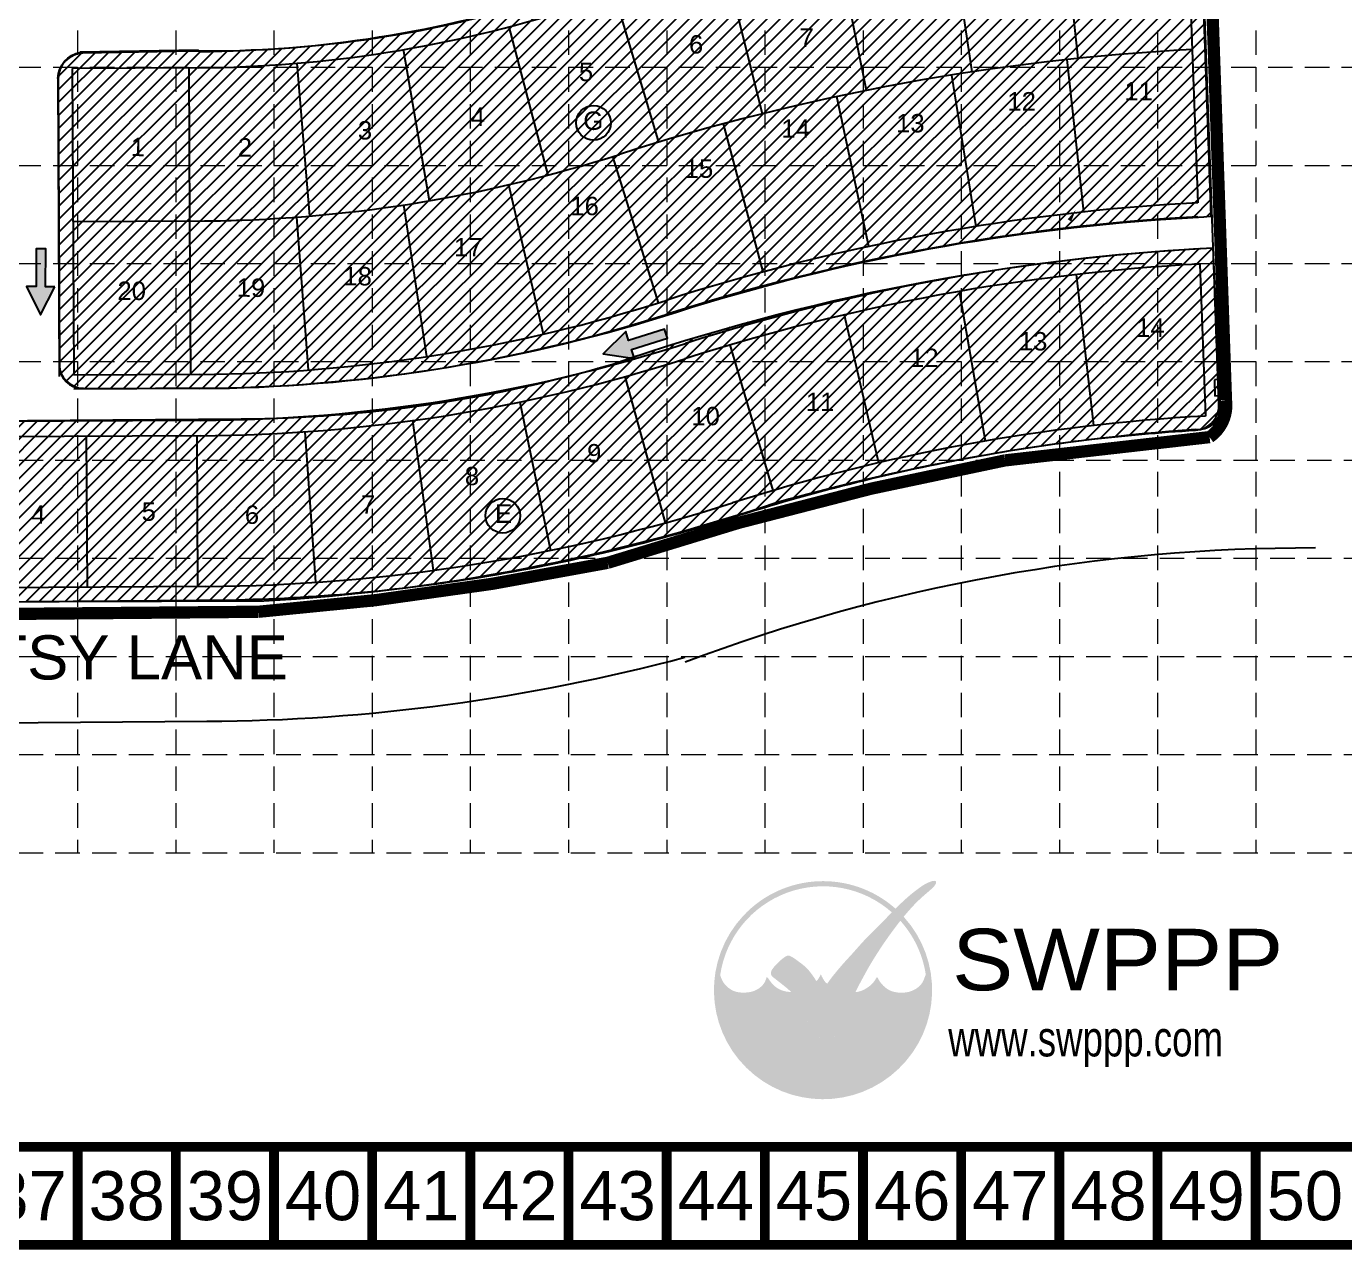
# Model space of a CAD drawing. Header units: feet. Extents: x 715 to 5843, y 11803 to 15011.
# Drawn here: x 3718 to 4792, y 11803 to 12800 of the extents above; entities that cross this region are included whole.
import ezdxf
from ezdxf.enums import TextEntityAlignment as Align

# ---------------------------------------------------------------- set-up
doc = ezdxf.new("R2010")
doc.units = ezdxf.units.FT
doc.header["$LTSCALE"] = 20
doc.header["$MEASUREMENT"] = 0
for name, pattern in [('DASHED', [1.1, 0.85, -0.25]), ('HIDDEN', [0.375, 0.25, -0.125]), ('PHANTOM', [2.5, 1.25, -0.25, 0.25, -0.25, 0.25, -0.25]), ('PHANTOM2', [1.25, 0.625, -0.125, 0.125, -0.125, 0.125, -0.125])]:
    doc.linetypes.add(name, pattern=pattern)
doc.layers.get('0').update_dxf_attribs({"linetype": 'CONTINUOUS'})
for name, color, linetype in [('AROW', 3, 'CONTINUOUS'), ('ARROWS', 252, 'CONTINUOUS'), ('BASE', 7, 'CONTINUOUS'), ('BC', 2, 'CONTINUOUS'), ('BOUNDARY', 6, 'PHANTOM'), ('EXLOTNO', 1, 'CONTINUOUS'), ('GRID', 254, 'HIDDEN'), ('LIMITS OF DISTURBANCE', 1, 'DASHED'), ('LOGO', 7, 'CONTINUOUS'), ('LOT', 2, 'PHANTOM2'), ('LOTNO', 2, 'CONTINUOUS'), ('PROPCURB', 3, 'CONTINUOUS'), ('SODDED LOT', 2, 'CONTINUOUS'), ('SROW', 4, 'CONTINUOUS'), ('STORM', 5, 'CONTINUOUS'), ('TEXT140', 4, 'CONTINUOUS')]:
    doc.layers.add(name, color=color, linetype=linetype)
doc.styles.add('LOGO1', font='ROCKEB.TTF', dxfattribs={"height": 25})
doc.styles.get("Standard").update_dxf_attribs({"font": 'ARIAL.TTF'})

# ---------------------------------------------------------------- blocks, each defined once
blk = doc.blocks.new('arrow')
blk.add_lwpolyline([(-67.00679329302966, -25.35842018353742), (-59.3270347441985, -25.41938721699262), (-59.57091179542658, -56.1384215279777), (-51.89114823905948, -56.19938584448118), (-51.64727869913713, -25.48035696739953), (-43.96752265407486, -25.54132400085473), (-55.30425519266737, -2.410587189246144), (-67.00678578172392, -25.35840795725562)], close=True)
at = {"color": 254}
for points in [[(-43.96751955730906, -25.54132267721434), (-67.00679354271597, -25.35841771446121), (-55.30425158724847, -2.410596210431322), (-67.00679354271597, -25.35841771446121)], [(-59.57090883123692, -56.13841801592571), (-51.89115083610795, -56.19938633684342), (-59.32703554756517, -25.41938603537892), (-51.64727755243712, -25.48035435629663)]]:
    blk.add_solid(points, dxfattribs=at)
blk = doc.blocks.new('new logo')
at = {"layer": 'LOGO'}
h = blk.add_hatch(color=170, dxfattribs=at)
h.paths.add_polyline_path([(67.43436669341696, 44.06495050375229), (66.81727031464757, 44.70167314117548), (66.34759300670575, 45.24871552113716), (65.95874712728695, 45.76277899560289), (65.54078662706208, 46.40050941648764), (65.08612476668773, 47.19492139836989), (64.70113373003574, 47.94422620974046), (64.44141546083708, 48.47074545438991), (64.18003349695849, 49.01998634387367), (63.92098936547465, 49.58261258440202), (63.6682845934565, 50.14928788218049), (63.30552985964837, 50.98953756014684), (62.89859761464729, 52.00243083117616), (62.60400666336646, 52.78175668539184), (62.42417668476132, 53.26591190984448), (62.24678750192613, 53.74665256926652), (62.06786332863993, 54.22911497861305), (61.88342837862567, 54.71843545258378), (61.68950686567321, 55.2197503059967), (61.4827813413195, 55.73694226147975), (61.26256770815707, 56.26887967291231), (61.02884020654878, 56.81317730207501), (60.78157307685962, 57.36744991067597), (60.52074055945874, 57.92931226046053), (60.24631689470964, 58.49637911316206), (59.95827632297982, 59.06626523051099), (59.65659308463501, 59.63658537425088), (59.3416321735842, 60.20484373026582), (59.01532159789453, 60.76810218123236), (58.6799801192025, 61.32331203391432), (58.3379264991172, 61.86742459515189), (57.9914794992541, 62.39739117173454), (57.64295788122798, 62.91016307050261), (57.29468040666574, 63.40269159823174), (56.94896583717944, 63.87192806175513), (56.60723359717987, 64.31598082444403), (56.26730576222268, 64.73758647593519), (55.92610507067366, 65.14063866240346), (55.58055426086842, 65.52903103006852), (55.22757607117396, 65.90665722511926), (54.9126051837896, 66.22792855343505), (53.98474923276208, 66.22392463968349), (52.91935473147748, 66.33375111955394), (52.04874471761245, 66.4993716715878), (51.45011962709592, 66.64023227897499), (50.85193002856155, 66.81070941426977), (50.26481018131447, 67.01079234973318), (49.40992799193167, 67.35157784155643), (48.3329395550372, 67.91026301180835), (47.34101233286085, 68.55542070056424), (46.46296196937502, 69.26102107178544), (45.68643649099863, 70.02079119136823), (45.01202490568178, 70.79153725351765), (44.44008028801755, 71.52497525594475), (43.97886091477088, 72.15986743717161), (43.60347455952439, 72.68781708521738), (43.41620928306976, 72.94944009090233), (43.24774262082501, 73.17938984119965), (43.09743982611418, 73.37507449544043), (42.9646661522558, 73.53390221296259), (42.84878685255018, 73.65328115311956), (42.74916718031105, 73.73061947525261), (42.66479761842852, 73.76431490947962), (42.59316956812121, 73.7567234689944), (42.53139966018414, 73.71119073776094), (42.47660452541622, 73.6310622997409), (42.42590079461446, 73.5196837389), (42.37640509857643, 73.38040063919942), (42.32523406810016, 73.21655858460429), (42.18740513615103, 72.75888563756033), (41.9561405499642, 72.09962313388846), (41.66608672612888, 71.46126635301924), (41.36256217905955, 70.91088931154997), (40.98234426668064, 70.34156167859325), (40.52959921450034, 69.77016933868441), (40.00710580747565, 69.20913366960873), (39.42073781525401, 68.67318155444761), (38.76733691974717, 68.16520233464908), (38.06020221094273, 67.69536139802466), (37.31141319165186, 67.27180832507686), (36.53086855624228, 66.9013660366739), (35.7266652119053, 66.59112174628109), (34.8775898898285, 66.33766254426297), (33.96471368767628, 66.13898742422887), (32.9696955435727, 65.99329355418975), (31.88552928309441, 65.89972003686813), (30.76230547830553, 65.86273758586069), (29.64758253108041, 65.886090426044), (28.59288020978843, 65.97300087012624), (27.62092577485564, 66.12788351642136), (26.70698802858133, 66.3583279528583), (25.82758973239296, 66.67162418715145), (24.95177438938353, 67.07839124410654), (24.07515788133036, 67.58058168412566), (23.20857836784927, 68.17938713089006), (22.36391152967511, 68.8763094930971), (21.7616092695706, 69.46828349712935), (21.36769293559285, 69.89325159939867), (20.98402724501648, 70.35748361600162), (20.60977056628674, 70.87530425656485), (20.24408126783506, 71.46103823074264), (19.88611771809662, 72.12901024816485), (19.53503828550737, 72.8935450184745), (19.19000133850624, 73.76896725131971), (18.85016524552902, 74.76960165632786, -0.5957293136125847), (106.2760018091266, 106.7690969764611), (106.9679614989142, 107.4753717020492), (107.5327926264651, 108.0469837077307), (108.124928434447, 108.6401773555095, 37.93689005444305), (112.2907738164504, 104.5271438098485), (112.0546076328307, 104.2433409431268), (111.5731487816534, 103.6578336487268), (111.0873445282813, 103.0594449152591), (110.6126561216261, 102.4669366033749, -0.1464490997537612), (123.5658980036522, 75.0115671436976), (123.3349923606713, 74.47376829140873), (123.1291051774695, 73.97188437763369), (122.9433322335571, 73.50344305051613), (122.7727693084335, 73.06597195819793), (122.5123845942693, 72.40147500678552), (122.2195395709546, 71.71963953517505), (121.8957323383262, 71.10101739245839), (121.5237119631842, 70.52655194987696), (121.1120833209235, 70.00057737901193), (120.6583746577888, 69.507074021287), (120.15464929184, 69.02581192192497), (119.6161603830326, 68.56842091936846), (119.0420197112352, 68.13515120280962), (118.4369654662469, 67.73157477249347), (117.8062374313091, 67.3634495545318), (117.1494093773818, 67.03227123339276), (116.4671469577158, 66.73978949165434), (115.7601364393429, 66.48761029899576), (115.0306805711897, 66.27747441220784), (114.2757117860822, 66.10669382007117), (113.5036154913782, 65.97449770333924), (112.7173679294679, 65.87885508456277), (111.9171135744071, 65.81808749420216), (111.1145759637656, 65.796209711335), (110.2926843491149, 65.81749151192955), (109.4438866150237, 65.88697564290717), (108.5592379990756, 66.01003968852433), (107.6559564733101, 66.18992765825325), (106.7546399369435, 66.42984721920612), (105.8779007880649, 66.73241414725732), (105.0505526879971, 67.09819889583792), (104.2599800678055, 67.53461090203153), (103.5049819851237, 68.03966156371558), (102.7780132208396, 68.61410760003942), (102.0708276406548, 69.25921263170815), (101.3959926163454, 69.95666617422135), (100.7782775780731, 70.67606369508471), (100.2440906352645, 71.38384965795733), (99.83080780760123, 72.0234222075533), (99.54859959119621, 72.51562396157593), (99.39520320410048, 72.78967265948302), (99.25793088232251, 73.03217780000861), (99.13411420205595, 73.2378632136269), (99.02108473956305, 73.401452730616), (98.91617407108893, 73.51767018131213), (98.8169408747766, 73.58297920914278), (98.72185223633616, 73.60080270994654), (98.62960234337062, 73.57630339266143), (98.53888538348376, 73.51464396622744), (98.44839554427756, 73.42098713958094), (98.35682701335786, 73.30049562166616), (98.26287397832606, 73.15833212141877), (98.1652306267796, 72.9996593477745), (98.06261952859307, 72.82891193461546), (97.79983968486118, 72.39079616507328), (97.42327894307508, 71.80553211346407), (96.9312777515288, 71.14344193540917), (96.40926811780294, 70.54934242615306), (95.93412035989692, 70.06345094723775), (95.40824280853374, 69.58066275045306), (94.83537818133371, 69.11040134850691), (94.20692182474816, 68.64871508821346), (93.51950436091823, 68.19455109088469), (92.75406026929855, 67.73695848420076), (91.90117558088293, 67.27553909696726), (90.95032292370638, 66.85397279983155), (90.07647782476276, 66.57111373836656), (89.39382962908115, 66.38902740274668), (88.62141737041605, 66.22333800502994), (87.78423330278727, 66.08293933246938), (87.59057393187456, 65.60777853226546), (87.3753746857553, 65.06713114382197), (87.13245380379539, 64.44801874827276), (86.86338529637125, 63.75526875819214), (86.57184078500437, 62.998549351198), (86.2614918912019, 62.18752870482037), (85.93601023648502, 61.33187499675265), (85.59906744238714, 60.44125640467875), (85.25433513039641, 59.52534110599261), (84.90548492201673, 58.59379727841343), (84.55606134417532, 57.65609807038112), (84.2091005451449, 56.72093651322773), (83.8675115786195, 55.79681060898379), (83.53420349828001, 54.89221835999744), (83.21208535781577, 54.01565776830104), (82.90406621090123, 53.17562683606582), (82.61305511121752, 52.38062356543943), (82.34196111244462, 51.63914595857064), (82.09252175293122, 50.95739864046536), (81.86178850970825, 50.33241272759741), (81.64564134445098, 49.7589259592617), (81.32963430755916, 48.94886293952462), (80.9412426263749, 48.06105599693488), (80.54037206296083, 47.28885896313069), (80.09592498895096, 46.5810959206682), (79.62133804389664, 45.93962171778718), (79.12756072025407, 45.35785767002606), (78.60977001874537, 44.81173218146557), (78.0957882302973, 44.31956637071904), (77.57382638054932, 43.87398496828868), (77.0357597050702, 43.47334619232417), (76.48194786247095, 43.12228223224973), (75.90124655604237, 42.81417741467305), (75.3106815282133, 42.55154280236312), (74.58366328760222, 42.28216008004922), (73.73908163168099, 42.05437331524517), (72.97053126229346, 41.93723094778763), (72.24918366707865, 41.93159571371704), (71.55494511044384, 42.03646270485237), (70.87218960120978, 42.22203190639307), (70.06471900157179, 42.49513914490707), (69.36462657246483, 42.76622440454949), (68.67384260157215, 43.10731365066789), (68.0442108860004, 43.53242614326422)])
h.paths.add_polyline_path([(71.75783472236084, 72.04206697911447), (70.70049310291822, 73.89511549806943), (70.06608235929053, 75.22801285548928), (69.69194860993228, 74.28523172807402), (68.66713680480507, 72.59473187652603), (67.850266856793, 71.67209925217195), (67.9474074481147, 71.51096224118541), (68.11238292841989, 71.23827576818113), (68.26649697462508, 70.98747899707817), (68.41109201880249, 70.75924264153785), (68.54751049296983, 70.55423741532064), (68.67704397847876, 70.37266656501609), (68.80078065388147, 70.21286346861639), (68.91975784705497, 70.0726940369892), (69.03501288585986, 69.9500241809921), (69.14758309817643, 69.84271981147543), (69.25850581186532, 69.74864683931028), (69.36881835478712, 69.66567117535025), (69.47955805482488, 69.59165873044944), (69.59156901126656, 69.52478028442061), (69.70492240915104, 69.46442609284867), (69.81949620490661, 69.41029128028048), (69.93516835500478, 69.3620709712504), (70.05181681589484, 69.31946029029396), (70.16931954403539, 69.28215436195741), (70.28755449587226, 69.24984831077748), (70.40639962786437, 69.22223726128878), (70.52567187938283, 69.19908747527042), (70.64494412151444, 69.1804497634353), (70.7637282082433, 69.1664460737374), (70.88153599358074, 69.15719835412455), (70.99787933152011, 69.1528285525495), (71.11227007604515, 69.1534586169627), (71.22422008117414, 69.15921049531464), (71.33324120090253, 69.17020613555701), (71.43903851308852, 69.1865471609807), (71.54208999110216, 69.20825389624633), (71.64306683217809, 69.23532634135617), (71.74264023352437, 69.26776449630322), (71.84148139238494, 69.30556836109159), (71.94026150598057, 69.3487379357217), (72.03965177154956, 69.39727322018929), (72.14032338632887, 69.45117421450433), (72.24280517434593, 69.51049173123334), (72.34705646696818, 69.57547983326789), (72.45289422233806, 69.64644339605266), (72.56013539865181, 69.72368729507588), (72.66859695405896, 69.80751640578043), (72.77809584672511, 69.89823560363229), (72.8884490348193, 69.99614976408779), (72.99947347651346, 70.10156376261341), (73.11119969287023, 70.21491458401296), (73.22451245653164, 70.33716765050342), (73.2995113275544, 70.42267640194606), (72.52237915315533, 71.08303327204095)], flags=17)
blk.add_hatch(color=240, dxfattribs=at).paths.add_polyline_path([(117.7275464865586, 117.3027082276994), (118.856122858432, 118.1622653920398), (119.8175370652333, 118.8788077423613), (120.630613527794, 119.4688287864882), (121.3141766669458, 119.9488220322447), (121.887050903521, 120.3352809874572), (122.3680606583507, 120.6446991599494), (122.7760303522674, 120.893570057547), (123.1297844061022, 121.0983871880733), (123.4457268136922, 121.2734591501921), (123.7305798608924, 121.4243549059119), (123.9886454065629, 121.5544585080798), (124.2242253095635, 121.6671540095417), (124.4416214287543, 121.7658254631443), (124.645135622995, 121.8538569217338), (124.8390697511454, 121.9346324381575), (125.0277256720659, 122.0115360652617), (125.2145255528055, 122.0872760623933), (125.3993727931717, 122.1618575149053), (125.5812911011602, 122.234609714651), (125.7593041847688, 122.3048619534844), (125.9324357519937, 122.3719435232587), (126.0997095108316, 122.4351837158276), (126.2601491692787, 122.4939118230444), (126.4127784353319, 122.5474571367632), (126.5569261086302, 122.5953115451744), (126.6931413553826, 122.6376173218184), (126.8222784334409, 122.6746793365725), (126.9451916006569, 122.7068024593136), (127.0627351148819, 122.7342915599192), (127.175763233967, 122.7574515082672), (127.2851302157646, 122.7765871742343), (127.3916903181256, 122.7920034276974), (127.4960944023863, 122.8039746515471), (127.5981797438179, 122.8126532807217), (127.6975802211762, 122.8181612631721), (127.7939297132164, 122.820620546849), (127.8868620986945, 122.820153079704), (127.9760112563667, 122.8168808096874), (128.061011064988, 122.81092568475), (128.1414954033139, 122.8024096528434), (128.2171693413858, 122.7914241749303), (128.2880227143891, 122.777938764023), (128.354116548793, 122.7618924461462), (128.4155118710688, 122.7432242473247), (128.4722697076865, 122.7218731935825), (128.5244510851164, 122.697778310944), (128.5721170298294, 122.6708786254345), (128.6153285682951, 122.6411131630782), (128.6541670660097, 122.6083904619811), (128.6887952445701, 122.5724971085757), (128.7193961645978, 122.5331892013773), (128.7461528867161, 122.4902228388999), (128.7692484715464, 122.4433541196574), (128.7888659797108, 122.3923391421651), (128.805188471832, 122.3369340049375), (128.8183990085321, 122.2768948064879), (128.8285992911996, 122.2121300830623), (128.8355655842944, 122.1431581218276), (128.8389927930423, 122.0706496476807), (128.8385758226686, 121.9952753855199), (128.8340095784005, 121.9177060602423), (128.8249889654632, 121.8386123967453), (128.8112088890823, 121.7586651199266), (128.7923642544849, 121.6785349546833), (128.7681601348433, 121.5985775899846), (128.7383422751181, 121.5178885710824), (128.7026665882169, 121.4352484073006), (128.6608889870466, 121.3494376079612), (128.6127653845153, 121.259236682389), (128.5580516935308, 121.1634261399059), (128.4965038269989, 121.0607864898364), (128.427877697829, 120.9500982415031), (128.3518885424427, 120.830456938297), (128.2680888913232, 120.702218259881), (128.1759905984682, 120.5660529199849), (128.0751055178774, 120.4226316323384), (127.9649455035485, 120.2726251106725), (127.8450224094795, 120.1167040687168), (127.7148480896686, 119.9555392202012), (127.5739343981146, 119.7898012788562), (127.4208880677433, 119.6191548878166), (127.2506953471919, 119.439240407837), (127.0574373640243, 119.2446921290758), (126.8351952458058, 119.0301443416919), (126.5780501201003, 118.7902313358452), (126.2800831144727, 118.519587401694), (125.9353753564876, 118.212846829398), (125.5380079737093, 117.8646439091154), (125.0847538047787, 117.4716996396829), (124.5831525326367, 117.0390818546446), (124.0434355513021, 116.573945096223), (123.4758342547917, 116.0834439066393), (122.8905800371231, 115.5747328281157), (122.297904292315, 115.0549664028733), (121.7080384143838, 114.5312991731342), (121.1312137973477, 114.0108856811202), (120.5753530254802, 113.4991629051244), (120.0391434440805, 112.9946975677256), (119.5189635887019, 112.4943388275747), (119.0111919948999, 111.9949358433221), (118.512207198229, 111.4933377736176), (118.0183877342437, 110.9863937771123), (117.5261121384985, 110.4709530124555), (117.0317589465482, 109.943864638299), (116.5325917186848, 109.4028925532109), (116.0294141141492, 108.8494596154325), (115.5239148169219, 108.2859034231245), (115.0177825109816, 107.7145615744462), (114.512705880307, 107.1377716675582), (114.0103736088782, 106.55787130062), (113.5124743806737, 105.9771980717919), (113.0206968796724, 105.398089579233), (112.535773019558, 104.8215613895478), (112.0546076328235, 104.2433409431114), (111.5731487816682, 103.6578336487437), (111.087344528289, 103.0594449152644), (110.5931429348845, 102.4425801514926), (110.0864920636517, 101.8016447662478), (109.5633399767888, 101.1310441683494), (109.0196347364944, 100.4251837666165), (108.4528520536541, 99.68055490148154), (107.8665782339146, 98.90199263982694), (107.2659272316107, 98.09641798014735), (106.6560130010771, 97.27075192093707), (106.041949496648, 96.43191546069195), (105.4288506726588, 95.58682959790625), (104.8218304834441, 94.74241533107462), (104.2260028833388, 93.90559365869251), (103.6450933100737, 93.08135395497999), (103.0772731349623, 92.2669590970622), (102.5193252127148, 91.4577403377894), (101.9680323980407, 90.64902893001238), (101.4201775456498, 89.83615612658176), (100.8725435102519, 89.01445318034769), (100.3219131465568, 88.1792513441606), (99.76506930927373, 87.32588187087154), (99.20011762252645, 86.45164430202357), (98.63045478808955, 85.56171133392846), (98.06080027715238, 84.66322395159091), (97.49587356090352, 83.76332314001539), (96.9403941105311, 82.86914988420631), (96.39908139722446, 81.98784516916822), (95.87665489217237, 81.12654997990532), (95.37783406656231, 80.29240530142249), (94.9057816356984, 79.49028695228677), (94.4574332913395, 78.71601008531499), (94.02816796935967, 77.96312468688703), (93.61336460563268, 77.22518074338282), (93.20840213603184, 76.49572824118198), (92.80865949643062, 75.76831716666429), (92.40951562270382, 75.03649750620951), (92.00634945072402, 74.2938192461974), (91.59635460365935, 73.53676183657637), (91.18398345385448, 72.77352258156918), (90.77550306094767, 72.01522824896841), (90.3771804845778, 71.27300560656496), (89.99528278438304, 70.55798142215119), (89.63607702000206, 69.88128246351818), (89.30583025107393, 69.25403549845802), (89.01080953723573, 68.68736729476308), (88.75475175398564, 68.18732075681453), (88.53127304025173, 67.73960333535908), (88.33145935082166, 67.32483861773281), (88.14639664048096, 66.92365019127243), (87.96717086401762, 66.5166616433145), (87.78486797621825, 66.08449656119501), (87.59057393187051, 65.6077785322511), (87.37537468576011, 65.06713114381894), (87.13245380379628, 64.44801874828043), (86.86338529637261, 63.75526875819987), (86.57184078500377, 62.99854935118558), (86.26149189120565, 62.18752870484765), (85.93601023649326, 61.33187499679474), (85.59906744238144, 60.44125640463685), (85.25433513038591, 59.52534110598192), (84.90548492202183, 58.59379727843982), (84.55606134416526, 57.65609807037642), (84.20910054513502, 56.72093651318284), (83.86751157861364, 55.79681060900746), (83.53420349828001, 54.89221835999744), (83.21208535781577, 54.01565776830104), (82.90406621090123, 53.17562683606582), (82.61305511121752, 52.38062356543943), (82.34196111244462, 51.63914595857064), (82.09252175293197, 50.95739864046838), (81.8617885097039, 50.33241272759137), (81.64564134445249, 49.75892595926027), (81.4399602188698, 49.23167607479544), (81.24062509464824, 48.74540081351763), (81.04351593348017, 48.29483791474697), (80.8445126970584, 47.87472511780437), (80.63949534707427, 47.47980016200992), (80.42522130584528, 47.10548628511476), (80.20195783818424, 46.74994871858988), (79.97084966952849, 46.4120381923376), (79.73304152531583, 46.09060543625885), (79.48967813098315, 45.78450118025556), (79.24190421196806, 45.49257615422941), (78.99086449370807, 45.21368108808169), (78.73770370164038, 44.94666671171449), (78.48326390585913, 44.69059562563495), (78.22717655508339, 44.44537791277162), (77.96877044269002, 44.21113552665973), (77.70737436205489, 43.98799042083338), (77.44231710655389, 43.77606454882772), (77.17292746956284, 43.57547986417708), (76.89853424445882, 43.38635832041636), (76.61846622461766, 43.20882187107959), (76.33244882693435, 43.04296198178361), (76.04179396238203, 42.88874816647122), (75.7482101654521, 42.74611945116668), (75.45340597063831, 42.61501486189507), (75.15908991243117, 42.49537342468051), (74.86697052532335, 42.38713416554729), (74.57875634380659, 42.29023611052064), (74.29615590237415, 42.20461828562453), (74.02049128307635, 42.13027052852988), (73.75153875820025, 42.06738592349241), (73.48868814759331, 42.01620836641374), (73.23132927110103, 41.97698175319603), (72.97885194857076, 41.94994997974109), (72.73064599984875, 41.93535694195066), (72.48610124478127, 41.93344653572655), (72.24460750321475, 41.94446265697114), (72.00556476137741, 41.96839514149325), (71.76841367102057, 42.00421758473334), (71.53260505027869, 42.05064952203928), (71.29758971728518, 42.10641048875873), (71.06281849017242, 42.17022002023985), (70.82774218707533, 42.24079765183014), (70.59181162612629, 42.31686291887772), (70.35447762545914, 42.39713535673006), (70.11544525041805, 42.48074099855803), (69.87543655519015, 42.56843186882366), (69.63542784117315, 42.66136648981212), (69.39639540976523, 42.76070338380796), (69.15931556236413, 42.86760107309656), (68.92516460036782, 42.98321807996254), (68.69491882517374, 43.1087129266907), (68.46955453818066, 43.24524413556669), (68.24980396621831, 43.39361454176743), (68.03542303785268, 43.55320423204168), (67.82592360708252, 43.72303760603156), (67.62081752790536, 43.90213906337768), (67.41961665431924, 44.08953300372211), (67.2218328403232, 44.28424382670613), (67.02697793991493, 44.48529593197097), (66.83456380709288, 44.69171371915869), (66.64385821815819, 44.90364961390109), (66.45315263861721, 45.12576814579546), (66.26049445628064, 45.36386187042881), (66.06393105895842, 45.62372334338948), (65.86150983446021, 45.91114512026489), (65.65127817059505, 46.23191975664297), (65.43128345517377, 46.59183980811157), (65.1995730760057, 46.9966978302576), (64.95518677744631, 47.44976490377105), (64.70113373003153, 47.94422620974627), (64.44141546084322, 48.47074545437947), (64.18003349696315, 49.01998634386626), (63.9209893654736, 49.58261258440345), (63.668284593455, 50.1492878821863), (63.4259207079901, 50.71067594341134), (63.19789923615991, 51.25744047427476), (62.98689215282732, 51.78265728240654), (62.79025322397462, 52.28905058117356), (62.60400666336525, 52.78175668537725), (62.42417668476207, 53.26591190981914), (62.24678750192883, 53.74665256929983), (62.06786332862823, 54.22911497862105), (61.88342837862447, 54.71843545258407), (61.68950686568012, 55.21975030598952), (61.48278134132551, 55.73694226146134), (61.26256770815977, 56.26887967291119), (61.02884020654923, 56.8131773020725), (60.78157307685932, 57.36744991068013), (60.52074055945679, 57.9293122604677), (60.24631689470753, 58.49637911316869), (59.95827632297757, 59.06626523051729), (59.65659308463306, 59.63658537424784), (59.34163217358255, 60.20484373027323), (59.01532159790098, 60.76810218122413), (58.67998011920746, 61.32331203391162), (58.33792649911885, 61.86742459514583), (57.9914794992541, 62.39739117173733), (57.64295788123098, 62.91016307049655), (57.29468040666679, 63.40269159823341), (56.94896583718019, 63.87192806175896), (56.60723359717792, 64.31598082444762), (56.26730576222359, 64.7375864759319), (55.9261050706693, 65.14063866240818), (55.58055426086842, 65.5290310300735), (55.2275760711729, 65.90665722512429), (54.86409323993595, 66.27741089375722), (54.48702850550954, 66.64518568216901), (54.09330460624609, 67.01387523655647), (53.68082356150884, 67.38654423530383), (53.25140451470222, 67.76294148554769), (52.80784589023951, 68.14198682661163), (52.35294611253534, 68.5226000978208), (51.88950360600402, 68.90370113849923), (51.42031679505885, 69.28420978797018), (50.94818410411504, 69.6630458855588), (50.47590395758662, 70.0391292705882), (50.00648537882899, 70.4110705693207), (49.54377978696898, 70.77624355576317), (49.09184920007285, 71.13171279086045), (48.6547556362082, 71.47454283555705), (48.23656111344187, 71.80179825079736), (47.84132764984209, 72.11054359752555), (47.47311726347537, 72.39784343668713), (47.13599197240981, 72.66076232922555), (46.83286897533033, 72.89737235565048), (46.56208619339385, 73.10977567472995), (46.32083672837526, 73.30108196479597), (46.10631368204923, 73.47440090418132), (45.91571015619051, 73.63284217121839), (45.74621925257425, 73.77951544423946), (45.59503407297487, 73.91753040157654), (45.45934771916782, 74.04999672156322), (45.33674992270935, 74.17965823774782), (45.2264169342859, 74.30779540454532), (45.12792163436678, 74.43532283158842), (45.04083690342055, 74.56315512850861), (44.96473562191534, 74.6922069049383), (44.8991906703203, 74.82339277050946), (44.84377492910445, 74.95762733485364), (44.79806127873545, 75.09582520760294), (44.76165310508944, 75.23859612851243), (44.73427581566628, 75.38533035782692), (44.71568532337493, 75.53511328591483), (44.70563754112163, 75.68703030314389), (44.70388838181411, 75.84016679988252), (44.71019375835998, 75.99360816649838), (44.72430958366668, 76.14643979335969), (44.74599177064181, 76.29774707083408), (44.77524031145622, 76.4471031820242), (44.81303151533679, 76.59603248097002), (44.86058577077377, 76.74654711444543), (44.91912346625757, 76.90065922922423), (44.98986499027896, 77.06038097208065), (45.07403073132802, 77.22772448978878), (45.1728410778952, 77.40470192912275), (45.28751641847076, 77.59332543685647), (45.41903518230023, 77.79517587032498), (45.56740796164717, 78.0101089291054), (45.73240338952992, 78.23754902333758), (45.91379009896669, 78.47692056315873), (46.11133672297642, 78.72764795870825), (46.32481189457702, 78.9891556201244), (46.55398424678684, 79.260867957546), (46.79862241262545, 79.54220938111129), (47.05824459205352, 79.83232300359069), (47.3313672528085, 80.12922674828161), (47.61625642957048, 80.43065724111409), (47.91117815702013, 80.73435110801711), (48.21439846983814, 81.03804497492004), (48.52418340270444, 81.33947546775227), (48.8387989902991, 81.63637921244344), (49.15651126730328, 81.92649283492261), (49.47535872026781, 82.20767166028935), (49.79246964322187, 82.47824581032097), (50.10474478206734, 82.73666410596525), (50.40908488270492, 82.98137536816907), (50.70239069103423, 83.21082841788035), (50.98156295295778, 83.42347207604658), (51.24350241437489, 83.61775516361473), (51.48510982118717, 83.79212650153255), (51.70427027488391, 83.94557798766928), (51.90280629931225, 84.07927382758365), (52.08352477390927, 84.19492130375548), (52.24923257811026, 84.29422769866574), (52.40273659135158, 84.37890029479485), (52.54684369307001, 84.45064637462266), (52.68436076270159, 84.51117322063041), (52.81809467968193, 84.56218811529743), (52.95038450864351, 84.60509346936658), (53.08169805499585, 84.64007220662563), (53.2120353093442, 84.66700237912278), (53.34139626229558, 84.68576203890751), (53.46978090445403, 84.69622923802928), (53.59718922642596, 84.69828202853662), (53.72362121881661, 84.69179846247872), (53.84907687223136, 84.6766565919045), (53.9736782176905, 84.65286657821318), (54.09803544787397, 84.62096702020125), (54.22288079587558, 84.58162862601492), (54.34894649478987, 84.53552210380064), (54.47696477771051, 84.48331816170526), (54.60766787773295, 84.42568750787507), (54.74178802795025, 84.3633008504564), (54.88005746145695, 84.29682889759565), (55.023554187304, 84.22639359259034), (55.17473931836494, 84.14992181934488), (55.33641974347116, 84.06479169691335), (55.51140235145363, 83.96838134435103), (55.70249403114318, 83.85806888071312), (55.91250167136956, 83.73123242505457), (56.14423216096419, 83.58525009642989), (56.40049238875743, 83.41750001389423), (56.68312791383457, 83.22622880619889), (56.9901389762968, 83.01315714087693), (57.31856448650024, 82.78087419515799), (57.66544335480027, 82.53196914627173), (58.02781449155314, 82.26903117144721), (58.40271680711409, 81.99464944791387), (58.78718921183891, 81.71141315290157), (59.17827061608419, 81.42191146363916), (59.57317873043488, 81.1282316322839), (59.96984646639984, 80.83045321070304), (60.36638553571825, 80.52815382569213), (60.76090765012812, 80.22091110404486), (61.15152452136923, 79.90830267255652), (61.53634786117956, 79.58990615802202), (61.91348938129804, 79.26529918723648), (62.28106079346384, 78.93405938699453), (62.63768656266215, 78.59578867782801), (62.98404216687008, 78.25018615521458), (63.32131583730984, 77.89697520837038), (63.65069580520515, 77.53587922651002), (63.97337030177866, 77.1666215988484), (64.29052755825393, 76.78892571460105), (64.60335580585436, 76.40251496298316), (64.91304327580204, 76.00711273321025), (65.22025472228717, 75.6030677709222), (65.52356099136455, 75.19323024746238), (65.82100945205454, 74.78107569060045), (66.11064747337849, 74.37007962810488), (66.39052242435665, 73.9637175877447), (66.65868167401088, 73.5654650972889), (66.91317259136085, 73.17879768450626), (67.15204254542789, 72.80719087716608), (67.37388808240246, 72.45365273403007), (67.57950245715139, 72.11932143783548), (67.77022810171223, 71.8048677023128), (67.94740744812056, 71.51096224119124), (68.11238292841477, 71.23827576820095), (68.26649697462943, 70.98747899707297), (68.41109201880295, 70.75924264153647), (68.54751049297073, 70.55423741532175), (68.67704397847606, 70.3726665650144), (68.8007806538806, 70.21286346861726), (68.91975784705332, 70.07269403699033), (69.0350128858621, 69.95002418099124), (69.14758309817569, 69.84271981147897), (69.25850581186185, 69.74864683931276), (69.36881835478923, 69.6656711753505), (69.47955805482562, 69.59165873045109), (69.59156901127, 69.52478028442036), (69.70492240914609, 69.46442609285066), (69.81949620490661, 69.41029128028023), (69.93516835500598, 69.36207097124847), (70.05181681589784, 69.31946029029453), (70.16931954403569, 69.28215436195691), (70.28755449587302, 69.24984831077501), (70.40639962786437, 69.22223726128796), (70.52567187938642, 69.19908747526955), (70.64494412151414, 69.1804497634353), (70.763728208246, 69.16644607373684), (70.88153599357999, 69.1571983541248), (70.99787933151426, 69.1528285525495), (71.11227007604741, 69.1534586169627), (71.2242200811776, 69.15921049531495), (71.33324120090313, 69.17020613555725), (71.43903851309392, 69.18654716098213), (71.54208999110831, 69.20825389624798), (71.64306683217418, 69.23532634135452), (71.74264023352272, 69.26776449630268), (71.84148139238224, 69.30556836109133), (71.94026150598253, 69.34873793572115), (72.03965177155254, 69.39727322019145), (72.1403233863227, 69.45117421450323), (72.2428051743446, 69.51049173123249), (72.34705646696187, 69.57547983326401), (72.45289422234197, 69.64644339605822), (72.56013539865076, 69.723687295077), (72.66859695405596, 69.80751640578043), (72.77809584672346, 69.89823560363033), (72.88844903482081, 69.99614976408692), (72.9994734765139, 70.101563762612), (73.11119969286753, 70.21491458401545), (73.2245124565336, 70.33716765050676), (73.340510103062, 70.46942049364407), (73.46029096800268, 70.61277064498572), (73.58495338690443, 70.76831563609), (73.71559569531809, 70.93715299851533), (73.85331622879232, 71.12038026382031), (73.99921332287721, 71.31909496356263), (74.15432429604716, 71.53413040874128), (74.31944239847087, 71.76526302811217), (74.49529986324391, 72.01200502987199), (74.68262892345997, 72.27386862221692), (74.8821618122136, 72.55036601334312), (75.09463076259829, 72.84100941144688), (75.32076800770935, 73.14531102472472), (75.56130578064, 73.46278306137194), (75.8168297639008, 73.79310603711544), (76.08733943766444, 74.1366336977958), (76.37268773151916, 74.49388809678462), (76.67272757505367, 74.86539128745292), (76.9873118978556, 75.25166532317053), (77.31629362951413, 75.65323225730936), (77.65952569961809, 76.07061414324019), (78.01686103775484, 76.50433303433374), (78.3883278069768, 76.95478206662466), (78.77465510419167, 77.42183870680478), (79.17674725977005, 77.9052515042296), (79.59550860408368, 78.40476900825485), (80.03184346750379, 78.92013976823554), (80.4866561804015, 79.45111233352799), (80.96085107314728, 79.99743525348771), (81.45533247611301, 80.55885707746981), (81.97000572906336, 81.1345235844602), (82.50078020933817, 81.72116947196602), (83.04256630367298, 82.31492666712464), (83.59027439880104, 82.91192709707354), (84.13881488145717, 83.5083026889503), (84.6830981383755, 84.10018536989173), (85.21803455629008, 84.68370706703575), (85.7385345219351, 85.2549997075194), (86.24098056664603, 85.81135581976184), (86.72764380016343, 86.35471033730818), (87.2022674768278, 86.88815879498537), (87.66859485097935, 87.41479672762065), (88.13036917696022, 87.93771967004105), (88.59133370911152, 88.4600231570733), (89.05523170177318, 88.98480272354396), (89.52580640928734, 89.51515390428142), (90.00639391561799, 90.05376264850375), (90.49870162322395, 90.60167656300021), (91.00402976418681, 91.15953366895377), (91.52367857058961, 91.7279719875458), (92.05894827451391, 92.30762953995827), (92.61113910804144, 92.89914434737332), (93.18155130325509, 93.50315443097233), (93.77148509223645, 94.12029781193749), (94.38116307849384, 94.75039245335878), (95.00649735123685, 95.3899760859565), (95.64232237110241, 96.03476638235867), (96.28347259872662, 96.6804810151935), (96.9247824947449, 97.32283765708956), (97.56108651979378, 97.95755398067536), (98.1872191345096, 98.58034765857806), (98.79801479952829, 99.18693636342675), (99.38963166085942, 99.77429788085522), (99.96352260600865, 100.3444504485207), (100.5224642078564, 100.9006724170863), (101.0692330392804, 101.4462421372151), (101.6066056731611, 101.9844379595706), (102.1373586823776, 102.5185382348155), (102.6642686398092, 103.0518213136129), (103.1901121183357, 103.5875655466266), (103.7173554118805, 104.1284466686313), (104.2472236985486, 104.6747299508536), (104.7806318774878, 105.226078048632), (105.3184948478471, 105.7821536173051), (105.8617275087754, 106.3426193122122), (106.4112447594215, 106.907137788691), (106.9679614989335, 107.4753717020811), (107.5327926264607, 108.0469837077203), (108.1061548148852, 108.6213701972194), (108.6864718320205, 109.1968625072762), (109.2716692194148, 109.7715257108588), (109.8596725186147, 110.343424880936), (110.4484072711681, 110.9106250904779), (111.0357990186222, 111.4711914124526), (111.6197733025242, 112.0231889198292), (112.1982556644214, 112.5646826855767), (112.7718046070602, 113.0957229415671), (113.3515104779775, 113.6243005552865), (113.9510965859099, 114.1603915531237), (114.5842862395931, 114.7139719614684), (115.2648027477636, 115.2950178067093), (116.0063694191575, 115.913505115235), (116.8227095625102, 116.5794099134354)])
at = {"layer": 'LOGO', "style": 'LOGO1'}
for s, height, width, p in [('SWPPP', 31.32402216971279, 1.115, (136.9594672268489, 67.04660064738962)), ('www.swppp.com', 18.11183565668773, 0.77, (135.0078717796482, 33.35154233193424))]:
    blk.add_text(s, height=height, dxfattribs=dict(at, width=width)).set_placement(p)

msp = doc.modelspace()

# ---------------------------------------------------------------- hatches: boundary and pattern name
at = {"layer": 'SODDED LOT'}
h = msp.add_hatch(dxfattribs=at)
h.set_pattern_fill('ANSI31', color=256, scale=60, style=0)
h.set_pattern_definition([(45, (0, 0), (-5.303300858899106, 5.303300858899107), [])])
edge = h.paths.add_edge_path()
edge.add_line((4683.107182530701, 12645.47880617802), (4673.345595868122, 12919.77797783741))
edge.add_line((4673.345595868122, 12919.77797783741), (4630.821946944045, 12917.09315485508))
edge.add_arc((4754.305619148474, 10961.29332774208), 1959.694154973253, 93.61269820435984, 108.0829906117632)
edge.add_arc((3862.726827372711, 13710.16894081424), 930.1671164609202, 269.49368205760027, 287.73229738391495, ccw=False)
edge.add_line((3854.507126464749, 12780.03814298944), (3763.655112483983, 12778.4158652283))
edge.add_arc((3764.443909682998, 12757.63738255485), 20.79344952701025, 92.17403067201737, 179.1786754788776)
edge.add_line((3743.652596510998, 12757.93544264297), (3744.606318421844, 12523.60157472672))
edge.add_arc((3763.130096072764, 12523.67696516335), 18.52393106709937, 180.2331883952361, 269.7854985715464)
edge.add_line((3763.060747153409, 12505.15316390912), (3882.4255643789, 12505.54567119339))
edge.add_arc((3849.267309032261, 13811.07255047607), 1305.947894223666, 271.4549066462126, 288.31712020362)
edge.add_arc((4762.644404785771, 10941.76377310062), 1705.382457259175, 92.87137807855072, 107.15265048597331, ccw=False)
edge.add_line((4677.214930338785, 12645.00513310309), (4679.60250643771, 12645.43911304166))
edge.add_line((4679.60250643771, 12645.43911304166), (4683.107182530701, 12645.47880617802))
h = msp.add_hatch(dxfattribs=at)
h.set_pattern_fill('ANSI31', color=256, scale=60, style=0)
h.set_pattern_definition([(45, (5.859689379467454, 28.48333494301914), (-5.303300858899106, 5.303300858899107), [])])
edge = h.paths.add_edge_path()
edge.add_line((3404.234008210959, 12476.7637479687), (3892.360756705508, 12480.4037024919))
edge.add_arc((3884.142318509272, 13582.51623957592), 1102.143179048968, 270.4272459292746, 286.3466165344771)
edge.add_arc((4777.690663024685, 10829.14584188664), 1793.31227852665, 92.99304473918392, 108.9833591232319, ccw=False)
edge.add_line((4684.05334656014, 12620.0118282965), (4690.027682608357, 12490.24735315387))
edge.add_arc((4672.252698363924, 12489.42899567189), 17.79381279709822, -97.49362326197581, 2.6360272385226153, ccw=False)
edge.add_arc((4788.72067878311, 10786.83394225868), 1689.135295997431, 94.03265897216409, 105.8228826316035)
edge.add_arc((3821.381194008758, 13925.6689471074), 1596.281043990751, 273.2093139791093, 288.5100236392692, ccw=False)
edge.add_line((3910.747089301585, 12331.89138792208), (3410.438201617682, 12330.15475141752))
edge.add_arc((3410.372120291988, 12349.19216913162), 19.03753240214558, 182.4156386878044, 270.1988802219748, ccw=False)
edge.add_line((3391.35150534429, 12348.38976837502), (3389.550097470732, 12456.74001889126))
edge.add_arc((3410.322813232736, 12457.08538157893), 20.77558652637902, 111.27641879530651, 180.9524995049229, ccw=False)
edge.add_line((3402.784023022265, 12476.44491767042), (3403.730826275503, 12476.59051683997))
edge.add_line((3403.730826275503, 12476.59051683997), (3404.234008210959, 12476.7637479687))

# ---------------------------------------------------------------- linework, layer by layer
at = {"layer": 'AROW', "color": 7}
msp.add_line((3858.3701730183, 12641.6171463119), (3755.682524737265, 12641.07111579933), dxfattribs=at)
msp.add_line((3858.3701730183, 12641.6171463119), (3755.682524737265, 12641.07111579933), dxfattribs=at)
for centre, radius, start, end in [((4765.881633403033, 10929.0958541821), 1855, 93.03445343904076, 107.7300860926099), ((3852.281844881304, 13786.60095941167), 1145, 270.3046612667098, 287.7300860926098), ((3852.281844881304, 13786.60095941167), 1145, 270.3046612667098, 272.0544797325678)]:
    msp.add_arc(centre, radius, start, end, dxfattribs=at)
at = {"layer": 'BASE', "const_width": 7.999999999999829}
for points in [[(719.4546756610403, 11807.00815858408), (5839.454675660931, 11807.00815858408), (5839.454675660931, 15007.00815858401), (719.4546756610403, 15007.00815858401)], [(799.2799391231067, 11886.98720871671), (5759.678174787307, 11886.8484772601), (5759.574787228452, 14927.04643164136), (800.2879898951966, 14927.13852730703)]]:
    msp.add_lwpolyline(points, close=True, dxfattribs=at)
for points in [[(3759.454675660975, 11807.00815858408), (3759.454675660975, 11887.00815858407)], [(3839.454675660974, 11807.00815858408), (3839.454675660974, 11887.00815858407)], [(3919.454675660972, 11807.00815858408), (3919.454675660972, 11887.00815858407)], [(3999.454675660971, 11807.00815858408), (3999.454675660971, 11887.00815858407)], [(4079.454675660969, 11807.00815858408), (4079.454675660969, 11887.00815858407)], [(4159.454675660967, 11807.00815858408), (4159.454675660967, 11887.00815858407)], [(4239.454675660965, 11807.00815858408), (4239.454675660965, 11887.00815858407)], [(4319.454675660963, 11807.00815858408), (4319.454675660963, 11887.00815858407)], [(4399.454675660962, 11807.00815858408), (4399.454675660962, 11887.00815858407)], [(4479.454675660961, 11807.00815858408), (4479.454675660961, 11887.00815858407)], [(4559.454675660959, 11807.00815858408), (4559.454675660959, 11887.00815858407)], [(4639.454675660957, 11807.00815858408), (4639.454675660957, 11887.00815858407)], [(4719.454675660955, 11807.00815858408), (4719.454675660955, 11887.00815858407)]]:
    msp.add_lwpolyline(points, dxfattribs=at)
at = {"layer": 'BC', "color": 7}
for points in [[(3409.937089963544, 12475.95135108972, 0.4141929780261641), (3389.863994353225, 12455.78255805148), (3390.532938869198, 12349.41469691273, 0.4361399609643274), (3411.085905709338, 12329.25638105876), (3794.179364509925, 12331.88212518278), (3889.476645505615, 12332.82559528206, 0.03540966532816372), (4094.541452983828, 12352.33894863109, 0.03656686827645864), (4305.532852793691, 12404.07640028146, -0.03019267036676518), (4496.06312972336, 12450.4353016177, -0.0303156342445434), (4670.345651743747, 12471.04316444269, 0.4296599438729007), (4689.273636613417, 12493.23563690012), (4674.6450994526, 12898.38077362588), (4652.34842153111, 13520.31978960628, 0.07608859860362423), (4624.220481861156, 13667.54098894565, 0.05627122933963837), (4578.238653586209, 13761.9838333781, 0.04972596196195019), (4518.842719464843, 13837.74740661651), (4474.905228986356, 13880.79829546276, -0.09940471090436503), (4358.01873944255, 14052.3363513895, -0.04430522835767632), (4328.164392136388, 14145.08093359204, -0.05012550416173003), (4315.080986833767, 14251.17059089042, 0.3952902638477531), (4294.847038769806, 14271.81255539831, -12.12851370839849)], [(3743.225370393794, 12757.90355865839, -0.3453429033369098), (3761.773264954973, 12779.31400172785, -0.3087569053467769)]]:
    msp.add_lwpolyline(points, format="xyb", dxfattribs=at)
at = {"layer": 'BOUNDARY', "color": 7, "linetype": 'Continuous'}
msp.add_line((3332.769770249497, 12230.31430345396), (3864.727114247876, 12233.72902246637), dxfattribs=at)
at = {"layer": 'GRID', "color": 252, "linetype": 'HIDDEN', "lineweight": 0, "ltscale": 4}
for p, q in [((3759.454675660975, 14927.00815858401), (3759.454675660975, 12126.65482714469)), ((3839.454675660974, 14927.00815858401), (3839.454675660973, 12126.65482714469)), ((3919.454675660972, 14927.00815858401), (3919.454675660972, 12126.65482714469)), ((3999.454675660971, 14927.00815858401), (3999.454675660971, 12126.65482714469)), ((4079.454675660969, 14927.00815858401), (4079.454675660969, 12126.65482714469)), ((4159.454675660967, 14927.00815858401), (4159.454675660967, 12126.65482714469)), ((4239.454675660965, 14927.00815858401), (4239.454675660965, 12126.65482714469)), ((4319.454675660963, 14927.00815858401), (4319.454675660963, 12126.65482714469)), ((4399.454675660962, 14927.00815858401), (4399.454675660962, 12126.65482714469)), ((4479.454675660961, 14927.00815858401), (4479.454675660961, 12126.65482714469)), ((4559.454675660959, 14927.00815858401), (4559.454675660959, 12126.65482714469)), ((4639.454675660957, 14927.00815858401), (4639.454675660956, 12126.65482714469)), ((4719.454675660955, 14927.00815858401), (4719.454675660954, 12126.65482714469)), ((799.4546756610386, 12767.00815858406), (5759.454675660932, 12767.00815858406)), ((799.4546756610386, 12687.00815858406), (5759.454675660932, 12687.00815858406)), ((799.4546756610386, 12607.00815858406), (5759.454675660932, 12607.00815858406)), ((799.4546756610386, 12527.00815858406), (5759.454675660932, 12527.00815858406)), ((801.2483592292405, 12446.65482714468), (5761.248359229135, 12446.65482714468)), ((801.2483592292405, 12366.65482714468), (5761.248359229135, 12366.65482714468)), ((801.2483592292405, 12286.65482714468), (5761.248359229135, 12286.65482714468)), ((801.2483592292405, 12206.65482714468), (5761.248359229135, 12206.65482714468)), ((801.2483592292405, 12126.65482714469), (5761.248359229135, 12126.65482714469))]:
    msp.add_line(p, q, dxfattribs=at)
at = {"layer": 'LIMITS OF DISTURBANCE', "ltscale": 6, "const_width": 10}
msp.add_lwpolyline([(2147.083199591056, 14841.79638349936), (4325.796401548665, 14824.59676967892), (4322.547261144617, 14276.01355089746, 0.2288230158700783), (4530.433293695969, 13838.95596919749, -0.1810008629272708), (4660.460709187348, 13495.45515232142), (4695.225881320133, 12495.4457747586, -0.2788495123888431), (4681.888813530095, 12465.44696727583), (4515.121086810279, 12446.45589125871, 0.03318738711546079), (4191.305204227072, 12362.92848196223, -0.03038759993857386), (3906.77275659467, 12323.04850509179), (2834.184374769102, 12313.74897621649), (2788.122896282526, 12341.3763227813), (2766.936106288689, 12383.06476756865), (2741.205965939269, 12424.44253592739), (2621.625628149137, 12595.67654025486), (2453.199385386484, 12924.80951399171), (2440.440875403991, 13153.42072410656), (2304.853241283388, 13448.83082128187), (2166.249326503021, 13622.50732959285), (2152.050523984013, 14840.97474547093)], format="xyb", close=True, dxfattribs=at)
at = {"layer": 'LOT', "color": 7, "linetype": 'Continuous'}
for p, q in [((4574.658804198324, 12774.21341943125), (4561.773168807172, 12898.54748717041)), ((4469.458000432925, 12886.7814851803), (4488.171613625484, 12763.19022059708)), ((4402.297910378363, 12748.11533630744), (4377.797659500688, 12870.69077310834)), ((4286.994632249449, 12850.31089683769), (4317.22739747379, 12729.02206838722)), ((4233.148003606241, 12705.95259564539), (4197.249511032333, 12825.68687741516)), ((4110.895781272045, 12799.93038018856), (4142.588665633659, 12679.01486802886)), ((4046.240359554658, 12658.14843733301), (4025.065849219137, 12781.34194411015)), ((4579.294577152875, 12649.00436059746), (4565.812853435375, 12773.27520643672)), ((3850.016517075566, 12766.57449379976), (3850.681181719341, 12641.5762609286)), ((3937.955098904673, 12770.2053211167), (3948.454272191849, 12645.64703210996)), ((4471.544017785674, 12760.59534040444), (4491.378088918919, 12637.17893297706)), ((4404.183345303477, 12620.86248950326), (4378.049075932126, 12743.09996315363)), ((4285.573851553499, 12720.83507479843), (4317.939605047402, 12600.09793055204)), ((4195.20353708316, 12694.15887260917), (4232.640403044059, 12574.89663605868)), ((4139.097452839172, 12549.41188451982), (4110.867570166152, 12671.18246275721)), ((4025.024601731958, 12654.70655622928), (4043.882981300805, 12531.13729823993)), ((3947.551885080386, 12520.17937895733), (3938.174912619844, 12644.82717230914)), ((3850.681181719341, 12641.5762609286), (3851.345846363119, 12516.57802805745)), ((4573.036333453, 12597.99090489296), (4587.187838830318, 12474.87557696495)), ((4499.249815094875, 12462.21273400976), (4478.099591969401, 12584.26397151288)), ((4384.104061823326, 12565.1416621712), (4412.178521879307, 12444.54826379489)), ((4326.268049601094, 12421.9427266103), (4291.30473320188, 12540.67171829631)), ((4238.60890377853, 12395.6162605357), (4205.522867785412, 12514.74374268581)), ((4119.690144887749, 12493.97077212389), (4144.697631485644, 12373.08659581427)), ((4049.503767261674, 12356.88197436111), (4032.660534633532, 12478.98345865571)), ((3766.522015153299, 12466.12627960709), (3767.178305322438, 12342.70296807577)), ((3856.520742820532, 12466.60483815061), (3857.177032989669, 12343.18152661929)), ((3953.452351315887, 12347.07222117875), (3944.823571080447, 12469.848883692))]:
    msp.add_line(p, q, dxfattribs=at)
at = {"layer": 'LOTNO', "color": 7}
for centre in [(4179.859557342146, 12721.61464300582), (4105.895428079852, 12401.36820580141)]:
    msp.add_circle(centre, 14.11489568213859, dxfattribs=at)
at = {"layer": 'PROPCURB', "color": 7}
msp.add_arc((3764.384014103139, 12525.26838367822), 20, 179.4663695792914, 269.4663695792849, dxfattribs=at)
at = {"layer": 'SODDED LOT'}
for points in [[(4683.107182530701, 12645.47880617802), (4673.345595868122, 12919.77797783741), (4630.821946944045, 12917.09315485508, 0.06322259572283268), (4146.027848137259, 12824.19411262837, -0.07974939770003632), (3854.507126464749, 12780.03814298944), (3763.655112483983, 12778.4158652283, 0.3989830387964076), (3743.652596510998, 12757.93544264297), (3744.606318421844, 12523.60157472672, 0.4119268412686413), (3763.060747153409, 12505.15316390912), (3882.4255643789, 12505.54567119339, 0.07370833680095126), (4259.69556443709, 12571.29492945181, -0.06239458674539414), (4677.214930338785, 12645.00513310309), (4679.60250643771, 12645.43911304166)], [(3404.627206051278, 12476.61758034203), (3892.753954545828, 12480.25753486523, 0.06957328824631105), (4194.73098634823, 12524.77924487269, -0.06988434394846063), (4684.44654440046, 12619.86566066983), (4690.420880448677, 12490.1011855272, -0.4669965559210805), (4670.325301010569, 12471.64098540322, 0.05148998709360896), (4328.546623235045, 12411.82033946806, -0.06686130700238829), (3911.140287141905, 12331.74522029541), (3410.831399458002, 12330.00858379084, -0.4029264708706778), (3391.74470318461, 12348.24360074834), (3389.943295311052, 12456.59385126458, -0.3137456081906472), (3403.177220862584, 12476.29875004375), (3404.124024115823, 12476.44434921329)]]:
    msp.add_lwpolyline(points, format="xyb", close=True, dxfattribs=at)
at = {"layer": 'SROW', "color": 7}
for p, q in [((4663.196242565565, 12906.43136200786), (4672.172888304181, 12656.55603348929)), ((3857.935234608768, 12781.04545530636), (3761.474109853436, 12779.35321941447)), ((3857.705508374522, 12766.61537918305), (3755.017860093491, 12766.06934867049)), ((3755.017860093491, 12766.06934867049), (3756.347189381039, 12516.07288292818)), ((3743.210425288344, 12758.30549090907), (3744.406833335122, 12514.87923205046)), ((4673.968264285716, 12606.57966411218), (4678.420418072132, 12482.64880815676)), ((3859.034837662078, 12516.61891344075), (3756.347189381039, 12516.07288292818)), ((3859.034837662078, 12505.10444429979), (3756.347189381039, 12504.55841378722)), ((3859.86686227987, 12479.0711706482), (3402.093333929816, 12476.63700920317)), ((3859.300703519589, 12466.61962029229), (3401.527175169535, 12464.18545884726)), ((3864.021021255583, 12343.72675622796), (3402.183465338668, 12340.76214731594))]:
    msp.add_line(p, q, dxfattribs=at)
msp.add_lwpolyline([(4572.820661492819, 12650.73272914302, 0, 3.333333333333333, 0), (4567.657148038757, 12642.16896076632, 0, 0, -0.2194232995113709), (4558.015085631459, 12635.62596396963, 0, 0, -0.2194232995113709)], format="xyseb", dxfattribs=at)
for centre, radius, start, end in [((3853.445520960754, 13749.69424989409), 970, 270.3046612667098, 287.7300860926098), ((3852.281844881304, 13786.60095941167), 1020, 270.3046612667098, 287.7300860926098), ((4765.881633403033, 10929.0958541821), 1730, 93.10505469117153, 107.7300860926099), ((4765.881633403033, 10917.58138504115), 1730, 93.1050546911715, 107.7300860926099), ((4766.447792163313, 10941.54740453802), 1680, 93.13623741099326, 107.7300860926099), ((4765.881633403033, 10929.0958541821), 1680, 93.13623741099326, 107.7300860926099), ((3852.281844881304, 13786.60095941167), 1270, 270.3046612667098, 287.7300860926098), ((3852.281844881304, 13775.08649027072), 1270, 270.3046612667098, 287.7300860926098), ((3852.848003641585, 13799.05250976759), 1320, 270.3046612667098, 287.7300860926098), ((3852.281844881304, 13786.60095941167), 1320, 270.3046612667098, 287.7300860926098), ((4764.758276144416, 10930.0475154019), 1555.000000000183, 93.18285534036914, 107.6581768450311), ((3854.745526947711, 13788.69698609615), 1445, 270.3677856930241, 287.6581768450325), ((4764.758276144416, 10930.04751540209), 1445, 89.8631548899628, 110.679300089913), ((3854.745526947711, 13788.69698609615), 1555, 270.3677856930241, 284.891740144923)]:
    msp.add_arc(centre, radius, start, end, dxfattribs=at)
at = {"layer": 'STORM', "color": 5}
for p, q in [((4688.731350342136, 12512.43604084295), (4685.85627858971, 12512.22880140709)), ((4685.85627858971, 12512.22880140709), (4686.231682140937, 12498.82554090176)), ((4689.106753893362, 12499.03278033763), (4686.231682140937, 12498.82554090176))]:
    msp.add_line(p, q, dxfattribs=at)

# ---------------------------------------------------------------- block references
at = {"layer": 'ARROWS'}
for p, rotation in [((3673.898085563364, 12562.6767037946), 180), ((4168.193053927608, 12585.25984720783), 108.1332898831361)]:
    msp.add_blockref('arrow', p, dxfattribs=dict(at, rotation=rotation))
at = {"layer": 'GRID', "ltscale": 500, "xscale": 1.599999999999909, "yscale": 1.600000000000364, "zscale": 1.599999999999966}
msp.add_blockref('new logo', (4252.903337803052, 11907.18293275308), dxfattribs=at)

# ---------------------------------------------------------------- texts
at = {"layer": 'BASE'}
for s, p in [('37', (3719.454675660976, 11847.00815858407)), ('38', (3799.454675660974, 11847.00815858407)), ('39', (3879.454675660973, 11847.00815858407)), ('40', (3959.454675660972, 11847.00815858407)), ('41', (4039.45467566097, 11847.00815858407)), ('42', (4119.454675660968, 11847.00815858407)), ('43', (4199.454675660966, 11847.00815858407)), ('44', (4279.454675660964, 11847.00815858407)), ('45', (4359.454675660962, 11847.00815858407)), ('46', (4439.454675660961, 11847.00815858407)), ('47', (4519.45467566096, 11847.00815858407)), ('48', (4599.454675660958, 11847.00815858407)), ('49', (4679.454675660956, 11847.00815858407)), ('50', (4759.454675660954, 11847.00815858407))]:
    msp.add_text(s, height=39.99999999999915, dxfattribs=at).set_placement(p, align=Align.MIDDLE_CENTER)
at = {"layer": 'EXLOTNO', "color": 7}
for s, p in [('3', (3987.76147056682, 12708.12161777684)), ('1', (3802.642608903323, 12694.55311427092)), ('2', (3889.818190119728, 12694.21303910823)), ('18', (3975.893917195551, 12589.26331809668)), ('20', (3791.805030275703, 12577.3473916777)), ('19', (3888.983550262674, 12579.88783280179)), ('7', (3990.229459376894, 12403.06628407574)), ('4', (3721.503418939501, 12395.00151189994)), ('5', (3811.56021113513, 12397.2286174389)), ('6', (3895.644671130261, 12394.75093493777))]:
    msp.add_text(s, height=15, rotation=359.4996794268811, dxfattribs=at).set_placement(p)
at = {"layer": 'LOTNO', "color": 7}
for s, p in [('7', (4347.698996395794, 12783.60600815115)), ('6', (4257.612900375227, 12778.19160213296)), ('5', (4167.925627977115, 12755.61110848534)), ('11', (4612.408018166618, 12740.07088257964)), ('12', (4517.04261894182, 12731.72376163903)), ('4', (4079.797587811521, 12719.21711855762)), ('14', (4332.876263241707, 12709.49204770618)), ('13', (4426.358474867051, 12713.84404108247)), ('15', (4254.109862103172, 12676.79990471143)), ('16', (4160.933010910589, 12646.37859609225)), ('17', (4066.139013560065, 12612.87973368159)), ('14', (4621.975378712554, 12547.19439836233)), ('13', (4526.385617961262, 12536.09686157997)), ('12', (4437.733076543524, 12522.58216559559)), ('11', (4352.802789269884, 12486.68431537576)), ('10', (4259.533506522106, 12475.09967762574)), ('9', (4174.578419772125, 12444.78776947572)), ('8', (4074.980463619565, 12426.26610816308))]:
    msp.add_text(s, height=15, dxfattribs=at).set_placement(p)
for s, p in [('G', (4179.665377860626, 12723.38758091155)), ('E', (4106.548039710701, 12403.04530543348))]:
    msp.add_text(s, height=15, dxfattribs=at).set_placement(p, align=Align.MIDDLE)
at = {"layer": 'TEXT140', "color": 7}
msp.add_text('BETSY LANE', height=36, dxfattribs=at).set_placement((3620.569636148448, 12267.84971868938))

doc.saveas('drawing.dxf')
